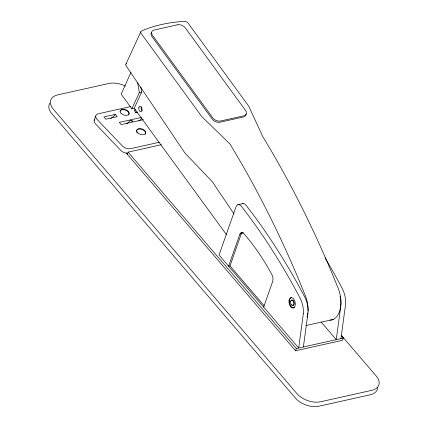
<?xml version="1.0" encoding="UTF-8"?>
<svg xmlns="http://www.w3.org/2000/svg" width="428" height="428" viewBox="0 0 428 428"><rect width="100%" height="100%" fill="white"/><g stroke="black" fill="none" stroke-linecap="round" stroke-linejoin="round"><path stroke-width="0.64" d="M307.802 312.905L307.085 317.26M308.005 311.006L308.058 310.509A23.54 13.568 77.4 0 0 304.206 292.907A700.481 403.625 77.4 0 0 269.437 215.621L263.161 203.252A700.481 403.625 77.4 0 0 229.889 143.899L201.722 116.523L140.951 33.218A3.215 2.097 24.7 0 1 141.347 31.116L143.257 30.26A148.607 96.84 24.7 0 1 182.462 21.523L184.917 21.411A3.215 2.097 24.7 0 1 187.844 22.775L248.673 106.064L262.755 136.575A700.481 403.625 77.4 0 1 296.026 195.928L302.302 208.297A700.481 403.625 77.4 0 1 337.071 285.583A23.54 13.568 77.4 0 1 340.923 303.185C340.635 309.203 339.142 316.206 333.46 319.406L305.747 325.58M303.388 346.974L308.016 312.713A17.5 10.085 77.4 0 0 304.891 297.326L303.58 294.812A490.547 282.657 77.4 0 0 280.527 254.751L274.46 245.217A490.547 282.657 77.4 0 0 249.091 209.169L246.063 205.285A6.42 3.697 77.4 0 0 242.066 203.915M340.945 338.607L345.578 304.345A17.5 10.085 77.4 0 0 342.448 288.954L341.143 286.444A490.547 282.657 77.4 0 0 325.018 257.758M94.203 120.364L95.765 115.924M127.33 154.353L128.111 152.133L161.367 144.723M239.883 234.132L228.595 266.184L230.007 265.874L241.29 233.822L242.467 232.629L240.718 233.137L239.883 234.132L241.29 233.822M263.643 307.106L272.454 282.079C273.647 279.356 272.893 276.178 271.406 273.722A182.815 105.342 77.4 0 0 244.11 234.009L242.574 232.896L241.055 232.944M126.041 152.85L295.561 350.762L296.342 348.542L343.293 338.083L341.121 335.547M343.293 338.083L342.512 340.303L295.561 350.762M125.886 64.205L140.823 31.763M131.022 72.279L121.151 94.112L131.867 108.787L134.215 108.268L141.679 92.047L140.807 86.884M131.867 108.787L139.335 92.571L137.591 82.246M139.335 92.571L141.679 92.047M130.845 106.519L98.515 113.725A6.688 4.018 19.4 0 0 97.038 119.401L122.504 146.119A6.153 3.697 19.4 0 0 130.524 148.671L159.243 142.273M115.266 114.42L103.897 116.956L105.796 119.171L117.165 116.641L115.266 114.42A7.597 4.21 -40.6 0 1 110.82 118.433M135.944 109.814L134.044 110.237L135.949 112.457L137.843 112.034M130.663 119.851L119.289 122.381L121.194 124.602L132.562 122.071L130.663 119.851A7.597 4.21 -40.6 0 1 126.212 123.863M141.502 117.433L131.396 119.685L133.295 121.905L143.401 119.653M237.834 204.739L243.018 203.584M240.718 233.137L242.13 232.827M240.408 233.404L241.82 233.094M242.574 232.896L243.511 232.688M240.129 233.742L241.536 233.426M341.507 335.482L376.26 376.062A17.655 10.604 19.4 0 1 371.734 390.363L320.679 401.737A17.655 10.604 19.4 0 1 297.032 393.717L53.302 109.156A17.655 10.604 19.4 0 1 57.828 94.856L108.883 83.481A17.655 10.604 19.4 0 1 125.313 86.06M321.107 321.974L336.253 339.65L340.881 305.389A17.5 10.085 77.4 0 0 340.463 297.968M230.007 265.874L264.188 305.779M128.111 152.133L296.342 348.542M134.215 108.268L226.471 234.662M234.041 213.984L212.422 181.852L184.923 153.021L126.421 66.26A3.215 2.097 24.7 0 1 126.415 63.558M142.144 110.697A2.761 1.589 77.4 0 1 141.224 106.909M333.46 319.406A23.54 13.568 77.4 0 1 329.993 320.133M151.608 32.33A5.885 3.836 24.7 0 0 151.876 36.434L212.245 119.134A5.885 3.836 24.7 0 0 219.955 122.226L243.43 116.994A5.885 3.836 24.7 0 0 245.988 114.019M377.63 387.661A17.655 10.604 19.4 0 1 370.172 394.798L319.117 406.177A17.655 10.604 19.4 0 1 295.47 398.158L51.74 113.591A17.655 10.604 19.4 0 1 49.809 103.271M292.287 305.143A2.761 1.589 77.4 0 1 291.875 304.763M291.115 300.938A2.761 1.589 77.4 0 1 291.356 300.461M291.682 300.13A2.761 1.589 77.4 0 1 294.1 302.093A2.761 1.589 77.4 0 1 293.148 305.389M294.389 307.577A5.297 3.05 77.4 0 1 289.745 303.816A5.297 3.05 77.4 0 1 291.575 297.492M340.078 296.197A17.5 10.085 77.4 0 1 340.287 297.08M127.635 153.261A6.153 3.697 19.4 0 1 120.942 150.56L95.476 123.842A6.688 4.018 19.4 0 1 94.711 119.391M137.313 132.953A4.708 2.825 19.4 0 1 136.778 132.156M136.543 131.353A4.708 2.825 19.4 0 1 141.919 129.417A4.708 2.825 19.4 0 1 145.151 134.274M136.184 112.783A7.597 4.21 -40.6 0 1 135.312 112.457M141.861 118.315A7.597 4.21 -40.6 0 1 138.747 120.921M120.043 111.259A4.708 2.825 19.4 0 1 125.928 110.296A4.708 2.825 19.4 0 1 128.587 114.929M303.324 313.761L298.69 348.023L219.04 255.029L235.994 206.879A6.42 3.697 77.4 0 1 241.365 206.333L244.393 210.212A490.547 282.657 77.4 0 1 269.763 246.261L275.83 255.8A490.547 282.657 77.4 0 1 298.888 295.86L300.194 298.37A17.5 10.085 77.4 0 1 303.324 313.761M177.588 24.803L154.112 30.035A5.885 3.836 24.7 0 0 152.438 35.214L212.802 117.919A5.885 3.836 24.7 0 0 220.516 121.006L243.992 115.779A5.885 3.836 24.7 0 0 245.667 110.595L185.303 27.895A5.885 3.836 24.7 0 0 177.588 24.803M138.881 107.428A2.761 1.589 77.4 0 0 140.651 111.719A2.761 1.589 77.4 0 0 141.732 107.909A2.761 1.589 77.4 0 0 138.881 107.428M290.505 301.644A2.761 1.589 77.4 0 0 292.677 305.49A2.761 1.589 77.4 0 0 293.234 301.226A2.761 1.589 77.4 0 0 290.505 301.644M289.007 300.59A5.297 3.05 77.4 0 0 293.175 307.978A5.297 3.05 77.4 0 0 294.239 299.793A5.297 3.05 77.4 0 0 289.007 300.59M120.899 113.163A4.708 2.825 19.4 0 0 128.742 114.485A4.708 2.825 19.4 0 0 124.329 109.333A4.708 2.825 19.4 0 0 120.899 113.163M137.468 132.509A4.708 2.825 19.4 0 0 145.311 133.83A4.708 2.825 19.4 0 0 140.892 128.673A4.708 2.825 19.4 0 0 137.468 132.509"/></g></svg>
